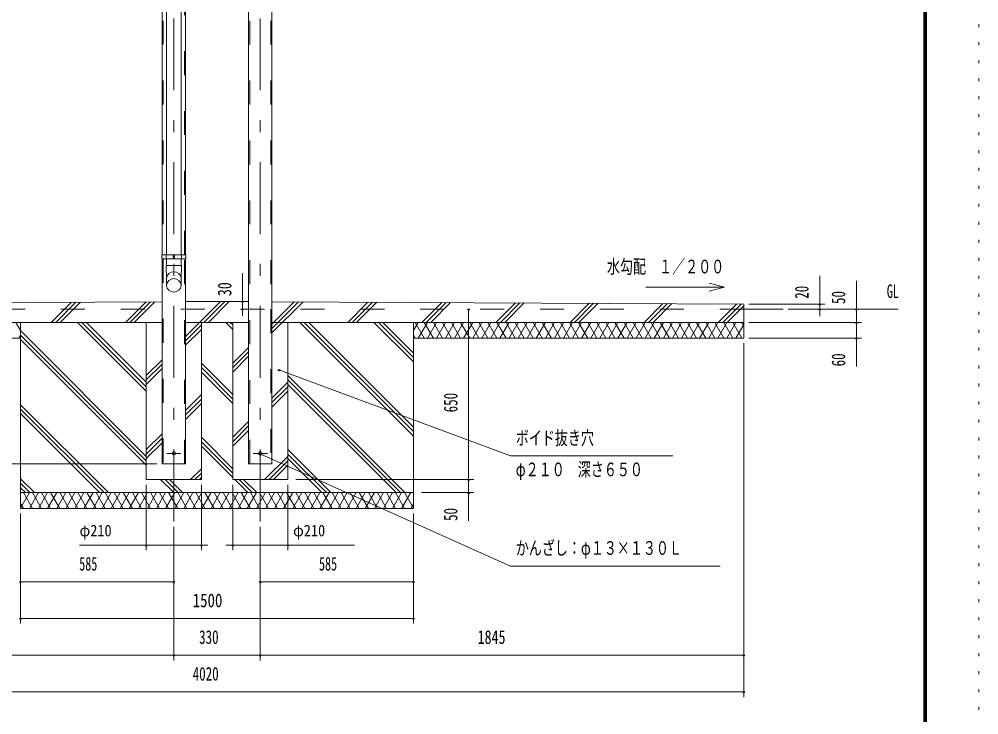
# Model space of a CAD drawing. Units: millimetres, scale not verified. Extents: x -32711 to 32716, y -14700 to 14700.
# Drawn here: x 19898 to 32716, y -3885 to 5408 of the extents above; entities that cross this region are included whole.
import ezdxf
from ezdxf.enums import TextEntityAlignment as Align

# ---------------------------------------------------------------- set-up
doc = ezdxf.new("R2010")
doc.units = ezdxf.units.MM
doc.header["$LTSCALE"] = 80
for name, pattern in [('USER2', [10, 4, -6]), ('USER3', [24, 12, -5, 2, -5]), ('USER4', [3, 0.5, -2.5])]:
    doc.linetypes.add(name, pattern=pattern)
for name, color, linetype, lineweight in [('0-6_2-02BOLD', 7, 'Continuous', 18), ('0-7_2-12HIDDEN', 3, 'USER2', 18), ('0-8_2-22CENTER', 3, 'USER3', 18), ('0-A_2-52DIM', 3, 'Continuous', 18), ('0-B_2-62HATCH', 2, 'Continuous', 18), ('0-C_F-F1PAPER', 5, 'Continuous', 18), ('0-D_F-E_J_ADD', 5, 'USER4', 18)]:
    doc.layers.add(name, color=color, linetype=linetype, lineweight=lineweight)
doc.styles.add('ＭＳ ゴシック', font='')
doc.styles.get('ＭＳ ゴシック').set_extended_font_data('MS Gothic')

msp = doc.modelspace()

# ---------------------------------------------------------------- linework, layer by layer
at = {"layer": '0-6_2-02BOLD'}
for p, q in [((21867.13, 8497.9), (21867.13, 2260.9)), ((22059.65, 8497.9), (22059.65, 2260.9)), ((21807.45, 2260.9), (21807.45, 7787.41)), ((22119.3, 2260.9), (22119.3, 7787.41)), ((22962.46, 7787.41), (22962.46, -532.1)), ((23274.32, 1532.9), (23274.32, 7787.41)), ((21807.45, -532.1), (21807.45, 2204.9)), ((21861.56, 2204.9), (21861.56, 2260.9)), ((21867.11, 2115.78), (21867.11, 2204.9)), ((21952.71, 2204.9), (21952.71, 2260.9)), ((21952.71, 2232.9), (21974.06, 2232.9)), ((21974.06, 2260.9), (21974.06, 2204.9)), ((22059.6, 2204.9), (22059.6, 2115.78)), ((22065.21, 2204.9), (22065.21, 2260.9)), ((22119.3, 2204.9), (22119.3, -532.1)), ((23274.31, 1634.25), (29575.87, 1602.9)), ((23274.33, -532.1), (23274.31, 1532.9)), ((29575.87, 1532.9), (30100.87, 1532.9)), ((21807.44, 1357.9), (15505.87, 1357.9)), ((21595.88, -742.1), (21595.88, 1357.9)), ((22119.29, 1357.9), (22962.45, 1357.9)), ((22330.88, -742.1), (22330.88, 1357.9)), ((23274.31, 1357.9), (29575.87, 1357.9)), ((22119.29, -532.1), (21807.44, -532.1)), ((22962.45, -532.1), (23274.32, -532.1)), ((21595.88, -742.1), (22330.88, -742.1)), ((25165.88, -917.1), (19915.89, -917.1))]:
    msp.add_line(p, q, dxfattribs=at)
for points in [[(21963.38, 2204.9), (21801.86, 2204.9), (21801.86, 2260.9), (21963.38, 2260.9)], [(21963.38, 2204.9), (22124.91, 2204.9), (22124.91, 2260.9), (21963.38, 2260.9)], [(21860.12, 2115.79), (22066.62, 2115.79), (22059.62, 1941.96), (22059.62, 1851.51)], [(21867.13, 1851.51), (21867.13, 1941.96), (21860.12, 2115.79)], [(19915.89, 1147.9), (15505.87, 1147.9), (15505.87, 1602.9), (21807.46, 1634.25)], [(22119.31, 1635.81), (22540.88, 1637.9), (22962.46, 1635.81)], [(29575.87, 1602.9), (29575.87, 1147.9), (25165.88, 1147.9)], [(25165.88, 1357.9), (25165.88, -1127.1), (19915.89, -1127.1), (19915.89, 1357.9)], [(22750.88, 1357.9), (22750.88, -742.1), (23485.88, -742.1), (23485.88, 1357.9)]]:
    msp.add_lwpolyline(points, dxfattribs=at)
for centre in [(21963.38, -392.1), (23118.38, -392.1)]:
    msp.add_circle(centre, 22.75, dxfattribs=at)
for centre, radius, start, end in [((21963.38, 1938.53), 96.43, 3.55867, 176.44133), ((21963.38, 1845.52), 96.43, 3.55867, 176.44133), ((21963.38, 1857.5), 96.44, 183.56303, 356.43697)]:
    msp.add_arc(centre, radius, start, end, dxfattribs=at)
at = {"layer": '0-7_2-12HIDDEN'}
for p, q in [((21822.15, 7787.41), (21822.15, 2260.9)), ((22104.6, 2260.9), (22104.6, 7787.41)), ((22977.16, 7787.41), (22977.16, -532.1)), ((23259.62, 7787.41), (23259.62, 1532.9)), ((21822.15, 2204.9), (21822.15, -532.1)), ((22104.61, -532.1), (22104.61, 2204.9)), ((29575.88, 1532.9), (15505.89, 1532.9)), ((23259.61, 1532.9), (23259.63, -532.1))]:
    msp.add_line(p, q, dxfattribs=at)
at = {"layer": '0-8_2-22CENTER'}
for p, q in [((21963.38, -1302.1), (21963.38, 9341.41)), ((23118.38, -1302.1), (23118.38, 9341.41)), ((21868.18, -392.1), (22058.59, -392.1)), ((23023.18, -392.1), (23213.58, -392.1))]:
    msp.add_line(p, q, dxfattribs=at)
at = {"layer": '0-A_2-52DIM'}
for p, q in [((22881.82, 2015.9), (22881.82, 1445.03)), ((30590.87, 1438.97), (30590.87, 1980.9)), ((29116.02, 1773.46), (29318.87, 1827.81)), ((31080.88, 1910.9), (31080.88, 769.9)), ((22937.56, 1637.9), (22630.6, 1637.9)), ((22895.82, 1637.9), (22867.82, 1637.9)), ((29645.88, 1602.9), (30660.88, 1602.9)), ((30604.87, 1602.9), (30576.87, 1602.9)), ((22895.82, 1532.9), (22867.82, 1532.9)), ((25914.87, 1532.9), (25886.87, 1532.9)), ((25900.87, 1532.9), (25900.87, -1295.1)), ((31640.88, 1532.9), (30170.88, 1532.9)), ((30604.87, 1532.9), (30576.87, 1532.9)), ((31094.88, 1532.9), (31066.88, 1532.9)), ((31150.87, 1357.9), (29645.88, 1357.9)), ((31094.88, 1357.9), (31066.88, 1357.9)), ((29575.87, -3647.09), (29575.87, 1077.9)), ((29645.88, 1147.9), (31150.87, 1147.9)), ((31094.88, 1147.9), (31066.88, 1147.9)), ((23381.83, 723.56), (23353.83, 723.56)), ((23139.9, -402.52), (23111.9, -402.52)), ((21737.45, -532.1), (13440.89, -532.1)), ((25970.88, -742.1), (23590.88, -742.1)), ((25914.87, -742.1), (25886.87, -742.1)), ((21595.87, -1687.1), (21595.87, -812.1)), ((22330.88, -812.1), (22330.88, -1687.1)), ((22750.87, -1687.1), (22750.87, -812.1)), ((23485.88, -812.1), (23485.88, -1687.1)), ((25270.88, -917.1), (25970.88, -917.1)), ((25914.87, -917.1), (25886.87, -917.1)), ((19915.89, -1197.1), (19915.89, -2667.1)), ((25165.88, -2667.1), (25165.88, -1197.1)), ((21963.38, -3157.09), (21963.38, -1372.1)), ((23118.38, -1372.1), (23118.38, -3157.09)), ((22418.38, -1617.1), (20703.37, -1617.1)), ((21609.87, -1617.1), (21581.87, -1617.1)), ((22344.88, -1617.1), (22316.88, -1617.1)), ((24378.37, -1617.1), (22663.38, -1617.1)), ((22764.87, -1617.1), (22736.87, -1617.1)), ((23499.88, -1617.1), (23471.88, -1617.1)), ((19929.89, -2107.1), (19901.89, -2107.1)), ((19915.89, -2107.1), (21963.38, -2107.1)), ((21977.38, -2107.1), (21949.38, -2107.1)), ((23132.38, -2107.1), (23104.38, -2107.1)), ((23118.38, -2107.1), (25165.88, -2107.1)), ((25179.88, -2107.1), (25151.88, -2107.1)), ((19929.89, -2597.1), (19901.89, -2597.1)), ((19915.89, -2597.1), (25165.88, -2597.1)), ((25179.88, -2597.1), (25151.88, -2597.1)), ((29575.87, -3087.09), (15505.87, -3087.09)), ((21977.38, -3087.09), (21949.38, -3087.09)), ((23132.38, -3087.09), (23104.38, -3087.09)), ((29589.87, -3087.09), (29561.87, -3087.09)), ((15505.87, -3577.09), (29575.87, -3577.09)), ((29589.87, -3577.09), (29561.87, -3577.09))]:
    msp.add_line(p, q, dxfattribs=at)
for points in [[(28268.87, 1827.81), (29318.87, 1827.81), (29116.02, 1882.16)], [(23367.83, 723.56), (26460.87, -427.1), (28630.88, -427.1)], [(23125.9, -402.52), (26460.87, -1897.1), (29260.88, -1897.1)]]:
    msp.add_lwpolyline(points, dxfattribs=at)
for centre in [(22881.82, 1637.9), (30590.87, 1602.9), (22881.82, 1532.9), (25900.87, 1532.9), (30590.87, 1532.9), (31080.88, 1532.9), (31080.88, 1357.9), (31080.88, 1147.9), (23367.83, 723.56), (23125.9, -402.52), (25900.87, -742.1), (25900.87, -917.1), (21595.87, -1617.1), (22330.88, -1617.1), (22750.87, -1617.1), (23485.88, -1617.1), (19915.89, -2107.1), (21963.38, -2107.1), (23118.38, -2107.1), (25165.88, -2107.1), (19915.89, -2597.1), (25165.88, -2597.1), (21963.38, -3087.09), (23118.38, -3087.09), (29575.87, -3087.09), (29575.87, -3577.09)]:
    msp.add_arc(centre, 14, 180, 0, dxfattribs=at)
at = {"layer": '0-B_2-62HATCH'}
for p, q in [((20326.59, 1357.9), (20596.92, 1628.23)), ((20656.61, 1628.53), (20385.99, 1357.9)), ((20445.38, 1357.9), (20716.3, 1628.83)), ((21591.81, 1633.18), (21316.53, 1357.9)), ((21375.94, 1357.9), (21651.51, 1633.48)), ((21711.21, 1633.77), (21435.33, 1357.9)), ((22119.29, 1170.71), (22586.26, 1637.68)), ((22645.36, 1637.38), (22365.89, 1357.9)), ((22425.27, 1357.9), (22704.47, 1637.09)), ((23571.31, 1632.78), (23274.31, 1335.78)), ((23274.31, 1276.38), (23630.41, 1632.48)), ((23689.51, 1632.19), (23274.32, 1216.99)), ((24556.36, 1627.88), (24286.39, 1357.9)), ((24345.78, 1357.9), (24615.46, 1627.58)), ((24674.57, 1627.29), (24405.17, 1357.9)), ((25276.33, 1357.9), (25541.4, 1622.97)), ((25335.73, 1357.9), (25600.51, 1622.68)), ((25659.61, 1622.39), (25395.13, 1357.9)), ((26266.28, 1357.9), (26526.46, 1618.07)), ((26585.55, 1617.78), (26325.68, 1357.9)), ((26385.07, 1357.9), (26644.66, 1617.49)), ((27256.23, 1357.9), (27511.5, 1613.17)), ((27570.61, 1612.88), (27315.63, 1357.9)), ((27375.03, 1357.9), (27629.71, 1612.59)), ((28246.18, 1357.9), (28496.55, 1608.27)), ((28555.65, 1607.98), (28305.57, 1357.9)), ((28364.97, 1357.9), (28614.76, 1607.68)), ((29236.13, 1357.9), (29481.6, 1603.37)), ((29540.7, 1603.08), (29295.53, 1357.9)), ((29354.93, 1357.9), (29575.87, 1578.86)), ((19915.89, 1249.53), (19853.3, 1357.9)), ((20676.59, 1357.9), (21595.88, 438.61)), ((20735.97, 1357.9), (21595.88, 498)), ((21595.88, 557.4), (20795.38, 1357.9)), ((22330.88, 1322.9), (22119.29, 1111.32)), ((22750.88, 1263.5), (22656.48, 1357.9)), ((22715.87, 1357.9), (22750.88, 1322.9)), ((23646.43, 1357.9), (25165.88, -161.55)), ((25165.88, -102.15), (23705.83, 1357.9)), ((23765.23, 1357.9), (25165.88, -42.75)), ((25165.88, 828.4), (24636.38, 1357.9)), ((24695.77, 1357.9), (25165.88, 887.8)), ((25165.88, 947.2), (24755.17, 1357.9)), ((25165.88, 1249.55), (25228.43, 1357.9)), ((25188.02, 1357.9), (25309.26, 1147.9)), ((25349.68, 1357.9), (25228.43, 1147.9)), ((25430.51, 1147.9), (25309.27, 1357.9)), ((25349.68, 1147.9), (25470.92, 1357.9)), ((25430.51, 1357.9), (25551.75, 1147.9)), ((25592.17, 1357.9), (25470.92, 1147.9)), ((25673, 1147.9), (25551.76, 1357.9)), ((25592.17, 1147.9), (25713.41, 1357.9)), ((25673, 1357.9), (25794.24, 1147.9)), ((25834.65, 1357.9), (25713.41, 1147.9)), ((25915.48, 1147.9), (25794.25, 1357.9)), ((25834.65, 1147.9), (25955.89, 1357.9)), ((25915.48, 1357.9), (26036.73, 1147.9)), ((26077.14, 1357.9), (25955.9, 1147.9)), ((26157.97, 1147.9), (26036.73, 1357.9)), ((26077.14, 1147.9), (26198.39, 1357.9)), ((26157.97, 1357.9), (26279.22, 1147.9)), ((26319.63, 1357.9), (26198.39, 1147.9)), ((26400.46, 1147.9), (26279.22, 1357.9)), ((26319.63, 1147.9), (26440.88, 1357.9)), ((26400.46, 1357.9), (26521.7, 1147.9)), ((26562.11, 1357.9), (26440.88, 1147.9)), ((26642.94, 1147.9), (26521.7, 1357.9)), ((26562.11, 1147.9), (26683.36, 1357.9)), ((26642.95, 1357.9), (26764.19, 1147.9)), ((26804.6, 1357.9), (26683.36, 1147.9)), ((26885.43, 1147.9), (26764.19, 1357.9)), ((26804.6, 1147.9), (26925.85, 1357.9)), ((26885.44, 1357.9), (27006.68, 1147.9)), ((27047.09, 1357.9), (26925.85, 1147.9)), ((27127.93, 1147.9), (27006.68, 1357.9)), ((27047.1, 1147.9), (27168.33, 1357.9)), ((27127.93, 1357.9), (27249.16, 1147.9)), ((27289.58, 1357.9), (27168.33, 1147.9)), ((27249.16, 1357.9), (27370.41, 1147.9)), ((27289.58, 1147.9), (27410.82, 1357.9)), ((27491.65, 1147.9), (27370.41, 1357.9)), ((27410.82, 1147.9), (27532.07, 1357.9)), ((27491.65, 1357.9), (27612.9, 1147.9)), ((27653.31, 1357.9), (27532.07, 1147.9)), ((27734.14, 1147.9), (27612.9, 1357.9)), ((27653.31, 1147.9), (27774.56, 1357.9)), ((27734.15, 1357.9), (27855.38, 1147.9)), ((27895.79, 1357.9), (27774.56, 1147.9)), ((27976.62, 1147.9), (27855.38, 1357.9)), ((27895.8, 1147.9), (28017.04, 1357.9)), ((27976.63, 1357.9), (28097.87, 1147.9)), ((28138.28, 1357.9), (28017.04, 1147.9)), ((28097.87, 1357.9), (28219.12, 1147.9)), ((28138.29, 1147.9), (28259.53, 1357.9)), ((28340.36, 1147.9), (28219.12, 1357.9)), ((28259.53, 1147.9), (28380.78, 1357.9)), ((28340.36, 1357.9), (28461.61, 1147.9)), ((28502.01, 1357.9), (28380.78, 1147.9)), ((28582.84, 1147.9), (28461.61, 1357.9)), ((28502.01, 1147.9), (28623.26, 1357.9)), ((28582.84, 1357.9), (28704.09, 1147.9)), ((28744.5, 1357.9), (28623.26, 1147.9)), ((28825.33, 1147.9), (28704.09, 1357.9)), ((28744.5, 1147.9), (28865.75, 1357.9)), ((28825.34, 1357.9), (28946.58, 1147.9)), ((28986.99, 1357.9), (28865.75, 1147.9)), ((29067.82, 1147.9), (28946.58, 1357.9)), ((28987, 1147.9), (29108.24, 1357.9)), ((29067.83, 1357.9), (29189.06, 1147.9)), ((29229.47, 1357.9), (29108.24, 1147.9)), ((29310.31, 1147.9), (29189.06, 1357.9)), ((29229.48, 1147.9), (29350.72, 1357.9)), ((29310.31, 1357.9), (29431.55, 1147.9)), ((29471.97, 1357.9), (29350.72, 1147.9)), ((29431.55, 1357.9), (29552.8, 1147.9)), ((29471.97, 1147.9), (29575.87, 1327.88)), ((29575.87, 1317.93), (29552.8, 1357.9)), ((19893.72, 1147.9), (19915.89, 1186.28)), ((21595.88, -432.55), (19915.89, 1247.45)), ((19915.89, 1188.05), (21595.88, -491.95)), ((22119.29, 1051.92), (22330.88, 1263.5)), ((25188.02, 1147.9), (25165.88, 1186.26)), ((21595.88, -551.34), (19915.89, 1128.66)), ((22962.45, 1023.93), (22750.88, 812.35)), ((22750.88, 752.95), (22962.45, 964.53)), ((22962.45, 905.13), (22750.88, 693.55)), ((21595.88, 647.29), (21807.44, 858.86)), ((21807.44, 799.47), (21595.88, 587.9)), ((22750.88, 392.35), (22330.88, 812.35)), ((21595.88, 528.5), (21807.44, 740.07)), ((22330.88, 752.95), (22750.88, 332.95)), ((22750.88, 273.55), (22330.88, 693.56)), ((23485.88, 647.3), (25050.28, -917.1)), ((23485.88, 557.4), (23274.32, 345.83)), ((24990.88, -917.1), (23485.88, 587.9)), ((24931.48, -917.1), (23485.88, 528.5)), ((22330.88, 392.35), (22119.29, 180.76)), ((23274.32, 286.44), (23485.88, 498)), ((23485.88, 438.6), (23274.32, 227.04)), ((21090.48, -917.1), (19915.89, 257.5)), ((22119.29, 121.37), (22330.88, 332.95)), ((22330.88, 273.55), (22119.29, 61.97)), ((21031.08, -917.1), (19915.89, 198.1)), ((19915.89, 138.71), (20971.68, -917.1)), ((22962.45, 33.98), (22750.88, -177.6)), ((22750.88, -237), (22962.45, -25.42)), ((22962.45, -84.82), (22750.88, -296.39)), ((21807.44, -131.08), (21595.88, -342.65)), ((21807.44, -190.48), (21595.88, -402.05)), ((21595.88, -461.45), (21807.44, -249.88)), ((22750.88, -597.6), (22330.88, -177.6)), ((22330.88, -237), (22750.88, -657)), ((22750.88, -716.4), (22330.88, -296.39)), ((24060.32, -917.1), (23485.88, -342.65)), ((23485.88, -432.55), (23176.33, -742.1)), ((23235.73, -742.1), (23485.88, -491.95)), ((23485.88, -402.05), (24000.92, -917.1)), ((23941.53, -917.1), (23485.88, -461.45)), ((22330.88, -597.6), (22186.38, -742.1)), ((23485.88, -551.35), (23295.13, -742.1)), ((19915.89, -732.45), (20100.52, -917.1)), ((21961.63, -917.1), (21786.63, -742.1)), ((21846.03, -742.1), (22021.02, -917.1)), ((22080.42, -917.1), (21905.43, -742.1)), ((22245.78, -742.1), (22330.88, -657)), ((22330.88, -716.4), (22305.17, -742.1)), ((22951.58, -917.1), (22776.57, -742.1)), ((22835.97, -742.1), (23010.98, -917.1)), ((23070.38, -917.1), (22895.37, -742.1)), ((19915.89, -791.85), (20041.13, -917.1)), ((19981.74, -917.1), (19915.89, -851.24)), ((20035.18, -917.1), (19915.89, -1123.72)), ((20075.59, -1127.1), (19954.34, -917.1)), ((20156.42, -917.1), (20035.18, -1127.1)), ((20075.59, -917.1), (20196.83, -1127.1)), ((20156.42, -1127.1), (20277.66, -917.1)), ((20318.08, -1127.1), (20196.83, -917.1)), ((20398.91, -917.1), (20277.66, -1127.1)), ((20318.08, -917.1), (20439.32, -1127.1)), ((20398.91, -1127.1), (20520.15, -917.1)), ((20560.57, -1127.1), (20439.32, -917.1)), ((20641.39, -917.1), (20520.15, -1127.1)), ((20560.57, -917.1), (20681.81, -1127.1)), ((20641.39, -1127.1), (20762.64, -917.1)), ((20803.05, -1127.1), (20681.81, -917.1)), ((20883.87, -917.1), (20762.64, -1127.1)), ((20803.05, -917.1), (20924.29, -1127.1)), ((20883.87, -1127.1), (21005.12, -917.1)), ((21045.53, -1127.1), (20924.29, -917.1)), ((21126.36, -917.1), (21005.12, -1127.1)), ((21045.53, -917.1), (21166.78, -1127.1)), ((21126.36, -1127.1), (21247.61, -917.1)), ((21288.02, -1127.1), (21166.78, -917.1)), ((21368.86, -917.1), (21247.61, -1127.1)), ((21288.02, -917.1), (21409.28, -1127.1)), ((21368.86, -1127.1), (21490.1, -917.1)), ((21530.5, -1127.1), (21409.28, -917.1)), ((21611.34, -917.1), (21490.1, -1127.1)), ((21530.52, -917.1), (21651.75, -1127.1)), ((21611.33, -1127.1), (21732.58, -917.1)), ((21773, -1127.1), (21651.75, -917.1)), ((21853.83, -917.1), (21732.58, -1127.1)), ((21773, -917.1), (21894.24, -1127.1)), ((21853.82, -1127.1), (21975.07, -917.1)), ((22015.49, -1127.1), (21894.24, -917.1)), ((22096.32, -917.1), (21975.07, -1127.1)), ((22015.49, -917.1), (22136.74, -1127.1)), ((22096.32, -1127.1), (22217.56, -917.1)), ((22257.98, -1127.1), (22136.74, -917.1)), ((22338.8, -917.1), (22217.56, -1127.1)), ((22257.98, -917.1), (22379.21, -1127.1)), ((22338.8, -1127.1), (22460.04, -917.1)), ((22500.46, -1127.1), (22379.21, -917.1)), ((22581.28, -917.1), (22460.04, -1127.1)), ((22500.46, -917.1), (22621.7, -1127.1)), ((22581.28, -1127.1), (22702.53, -917.1)), ((22742.95, -1127.1), (22621.7, -917.1)), ((22823.77, -917.1), (22702.53, -1127.1)), ((22742.95, -917.1), (22864.18, -1127.1)), ((22823.77, -1127.1), (22945.01, -917.1)), ((22864.18, -917.1), (22985.43, -1127.1)), ((22945.01, -1127.1), (23066.26, -917.1)), ((22985.43, -917.1), (23106.67, -1127.1)), ((23066.26, -1127.1), (23187.51, -917.1)), ((23227.92, -1127.1), (23106.68, -917.1)), ((23308.75, -917.1), (23187.5, -1127.1)), ((23227.92, -917.1), (23349.17, -1127.1)), ((23308.75, -1127.1), (23430, -917.1)), ((23349.17, -917.1), (23470.41, -1127.1)), ((23429.99, -1127.1), (23551.23, -917.1)), ((23470.41, -917.1), (23591.65, -1127.1)), ((23551.23, -1127.1), (23672.48, -917.1)), ((23591.65, -917.1), (23712.89, -1127.1)), ((23672.48, -1127.1), (23793.72, -917.1)), ((23712.89, -917.1), (23834.14, -1127.1)), ((23793.72, -1127.1), (23914.97, -917.1)), ((23834.14, -917.1), (23955.38, -1127.1)), ((23914.97, -1127.1), (24036.21, -917.1)), ((23955.38, -917.1), (24076.63, -1127.1)), ((24036.21, -1127.1), (24157.45, -917.1)), ((24197.86, -1127.1), (24076.63, -917.1)), ((24278.69, -917.1), (24157.45, -1127.1)), ((24197.86, -917.1), (24319.11, -1127.1)), ((24278.69, -1127.1), (24399.94, -917.1)), ((24440.35, -1127.1), (24319.11, -917.1)), ((24521.18, -917.1), (24399.94, -1127.1)), ((24440.35, -917.1), (24561.6, -1127.1)), ((24521.18, -1127.1), (24642.43, -917.1)), ((24682.84, -1127.1), (24561.6, -917.1)), ((24763.68, -917.1), (24642.43, -1127.1)), ((24682.84, -917.1), (24804.09, -1127.1)), ((24763.68, -1127.1), (24884.91, -917.1)), ((24804.09, -917.1), (24925.33, -1127.1)), ((24884.91, -1127.1), (25006.16, -917.1)), ((25046.57, -1127.1), (24925.33, -917.1)), ((25127.4, -917.1), (25006.16, -1127.1)), ((25046.57, -917.1), (25165.88, -1123.74)), ((19954.34, -1127.1), (19915.89, -1060.47)), ((25127.4, -1127.1), (25165.88, -1060.45))]:
    msp.add_line(p, q, dxfattribs=at)
at = {"layer": '0-C_F-F1PAPER'}
for points in [[(32016, -14000), (-8164, -14000), (-8164, 14140), (32016, 14140)], [(32012.5, -13996.5), (32012.5, 14136.5), (-8160.5, 14136.5), (-8160.5, -13996.5)], [(32009, -13993), (32009, 14133), (-8157, 14133), (-8157, -13993)], [(32005.5, -13989.5), (-8153.5, -13989.5), (-8153.5, 14129.5), (32005.5, 14129.5)], [(32002, -13986), (32002, 14126), (-8150, 14126), (-8150, -13986)], [(31998.5, -13982.5), (-8146.5, -13982.5), (-8146.5, 14122.5), (31998.5, 14122.5)], [(31995, -13979), (31995, 14119), (-8143, 14119), (-8143, -13979)], [(31991.5, -13975.5), (-8139.5, -13975.5), (-8139.5, 14115.5), (31991.5, 14115.5)], [(31988, -13972), (-8136, -13972), (-8136, 14112), (31988, 14112)], [(31984.5, -13968.5), (-8132.5, -13968.5), (-8132.5, 14108.5), (31984.5, 14108.5)], [(31981, -13965), (31981, 14105), (-8129, 14105), (-8129, -13965)]]:
    msp.add_lwpolyline(points, close=True, dxfattribs=at)
at = {"layer": '0-D_F-E_J_ADD'}
msp.add_lwpolyline([(32716, -14700), (-8864, -14700), (-8864, 14700), (32716, 14700)], close=True, dxfattribs=at)

# ---------------------------------------------------------------- texts
at = {"layer": '0-A_2-52DIM', "color": 7, "style": 'ＭＳ ゴシック'}
for s, height, width, p in [('水勾配\u3000１／２００', 182.3, 0.7, (27748.72, 1957.68)), ('GL', 182.3, 0.65, (31486.88, 1627.77)), ('ボイド抜き穴', 182.3, 0.7, (26530.88, -332.23)), ('φ２１０\u3000深さ６５０', 182.3, 0.7, (26530.89, -752.23)), ('φ210', 155, 0.9, (20703.37, -1547.1)), ('φ210', 155, 0.9, (23555.88, -1547.1)), ('かんざし：φ１３×１３０Ｌ', 182.3, 0.7, (26530.88, -1802.23)), ('585', 182.3, 0.65, (20699.89, -2012.22)), ('585', 182.3, 0.65, (23902.38, -2012.22)), ('1500', 182.3, 0.8, (22215.39, -2502.22)), ('330', 182.3, 0.7, (22301.13, -2992.22)), ('1845', 182.3, 0.75, (26021.62, -2992.22)), ('4020', 182.3, 0.7, (22215.39, -3482.22))]:
    msp.add_text(s, height=height, dxfattribs=dict(at, width=width)).set_placement(p, align=Align.BOTTOM_LEFT)
for s, width, p in [('30', 0.75, (22786.95, 1707.9)), ('20', 0.7, (30496, 1672.9)), ('50', 0.7, (30986.01, 1602.9)), ('60', 0.7, (30986.01, 769.9)), ('650', 0.7, (25806.01, 155.65)), ('50', 0.7, (25806.01, -1295.1))]:
    msp.add_text(s, height=182.3, rotation=90, dxfattribs=dict(at, width=width)).set_placement(p, align=Align.BOTTOM_LEFT)

doc.saveas('drawing.dxf')
